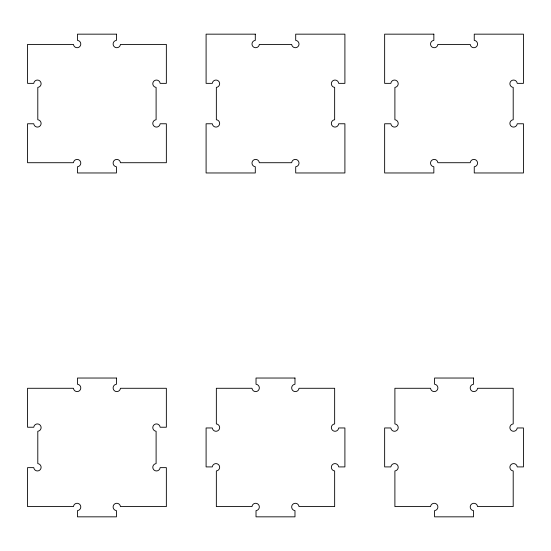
<?xml version="1.0" encoding="UTF-8"?>
<svg xmlns="http://www.w3.org/2000/svg" width="551" height="551" viewBox="0 0 551 551"><rect width="100%" height="100%" fill="white"/><g stroke="black" fill="none" stroke-linecap="round" stroke-linejoin="round"><path stroke-width="0.83" d="M116.426 34.162L77.477 34.162L77.477 40.395A3.671 3.671 0 0 1 80.783 44.17A3.671 3.671 0 0 1 77.236 47.717A3.671 3.671 0 0 1 73.462 44.411L27.55 44.411L27.55 83.359L33.783 83.359A3.671 3.671 0 0 1 37.558 80.06A3.671 3.671 0 0 1 41.105 83.607A3.671 3.671 0 0 1 37.799 87.382L37.799 119.753A3.671 3.671 0 0 1 41.105 123.527A3.671 3.671 0 0 1 37.558 127.074A3.671 3.671 0 0 1 33.783 123.768L27.55 123.768L27.55 162.717L73.462 162.717A3.671 3.671 0 0 1 77.236 159.411A3.671 3.671 0 0 1 80.783 162.958A3.671 3.671 0 0 1 77.477 166.733L77.477 172.966L116.426 172.966L116.426 166.733A3.671 3.671 0 0 1 113.12 162.958A3.671 3.671 0 0 1 116.667 159.411A3.671 3.671 0 0 1 120.442 162.717L166.354 162.717L166.354 123.768L160.121 123.768A3.671 3.671 0 0 1 156.346 127.074A3.671 3.671 0 0 1 152.799 123.527A3.671 3.671 0 0 1 156.105 119.753L156.105 87.382A3.671 3.671 0 0 1 152.799 83.607A3.671 3.671 0 0 1 156.346 80.06A3.671 3.671 0 0 1 160.121 83.359L166.354 83.359L166.354 44.411L120.442 44.411A3.671 3.671 0 0 1 116.667 47.717A3.671 3.671 0 0 1 113.12 44.17A3.671 3.671 0 0 1 116.426 40.395L116.426 34.162M255.299 34.162L206.095 34.162L206.095 83.359L212.335 83.359A3.671 3.671 0 0 1 216.102 80.06A3.671 3.671 0 0 1 219.649 83.607A3.671 3.671 0 0 1 216.35 87.382L216.35 119.753A3.671 3.671 0 0 1 219.649 123.527A3.671 3.671 0 0 1 216.102 127.074A3.671 3.671 0 0 1 212.335 123.768L206.095 123.768L206.095 172.966L255.299 172.966L255.299 166.733A3.671 3.671 0 0 1 251.993 162.958A3.671 3.671 0 0 1 255.54 159.411A3.671 3.671 0 0 1 259.314 162.717L291.686 162.717A3.671 3.671 0 0 1 295.46 159.411A3.671 3.671 0 0 1 299.007 162.958A3.671 3.671 0 0 1 295.701 166.733L295.701 172.966L344.905 172.966L344.905 123.768L338.665 123.768A3.671 3.671 0 0 1 334.898 127.074A3.671 3.671 0 0 1 331.351 123.527A3.671 3.671 0 0 1 334.65 119.753L334.65 87.382A3.671 3.671 0 0 1 331.351 83.607A3.671 3.671 0 0 1 334.898 80.06A3.671 3.671 0 0 1 338.665 83.359L344.905 83.359L344.905 34.162L295.701 34.162L295.701 40.395A3.671 3.671 0 0 1 299.007 44.17A3.671 3.671 0 0 1 295.46 47.717A3.671 3.671 0 0 1 291.686 44.411L259.314 44.411A3.671 3.671 0 0 1 255.54 47.717A3.671 3.671 0 0 1 251.993 44.17A3.671 3.671 0 0 1 255.299 40.395L255.299 34.162M433.844 34.162L384.646 34.162L384.646 83.359L390.879 83.359A3.671 3.671 0 0 1 394.654 80.06A3.671 3.671 0 0 1 398.201 83.607A3.671 3.671 0 0 1 394.895 87.382L394.895 119.753A3.671 3.671 0 0 1 398.201 123.527A3.671 3.671 0 0 1 394.654 127.074A3.671 3.671 0 0 1 390.879 123.768L384.646 123.768L384.646 172.966L433.844 172.966L433.844 166.733A3.671 3.671 0 0 1 430.538 162.958A3.671 3.671 0 0 1 434.085 159.411A3.671 3.671 0 0 1 437.859 162.717L470.237 162.717A3.671 3.671 0 0 1 474.005 159.411A3.671 3.671 0 0 1 477.552 162.958A3.671 3.671 0 0 1 474.253 166.733L474.253 172.966L523.45 172.966L523.45 123.768L517.217 123.768A3.671 3.671 0 0 1 513.442 127.074A3.671 3.671 0 0 1 509.895 123.527A3.671 3.671 0 0 1 513.201 119.753L513.201 87.382A3.671 3.671 0 0 1 509.895 83.607A3.671 3.671 0 0 1 513.442 80.06A3.671 3.671 0 0 1 517.217 83.359L523.45 83.359L523.45 34.162L474.253 34.162L474.253 40.395A3.671 3.671 0 0 1 477.552 44.17A3.671 3.671 0 0 1 474.005 47.717A3.671 3.671 0 0 1 470.237 44.411L437.859 44.411A3.671 3.671 0 0 1 434.085 47.717A3.671 3.671 0 0 1 430.538 44.17A3.671 3.671 0 0 1 433.844 40.395L433.844 34.162M116.426 378.034L77.477 378.034L77.477 384.267A3.671 3.671 0 0 1 80.783 388.042A3.671 3.671 0 0 1 77.236 391.589A3.671 3.671 0 0 1 73.462 388.283L27.55 388.283L27.55 427.232L33.783 427.232A3.671 3.671 0 0 1 37.558 423.926A3.671 3.671 0 0 1 41.105 427.473A3.671 3.671 0 0 1 37.799 431.247L37.799 463.618A3.671 3.671 0 0 1 41.105 467.393A3.671 3.671 0 0 1 37.558 470.94A3.671 3.671 0 0 1 33.783 467.641L27.55 467.641L27.55 506.589L73.462 506.589A3.671 3.671 0 0 1 77.236 503.283A3.671 3.671 0 0 1 80.783 506.83A3.671 3.671 0 0 1 77.477 510.605L77.477 516.838L116.426 516.838L116.426 510.605A3.671 3.671 0 0 1 113.12 506.83A3.671 3.671 0 0 1 116.667 503.283A3.671 3.671 0 0 1 120.442 506.589L166.354 506.589L166.354 467.641L160.121 467.641A3.671 3.671 0 0 1 156.346 470.94A3.671 3.671 0 0 1 152.799 467.393A3.671 3.671 0 0 1 156.105 463.618L156.105 431.247A3.671 3.671 0 0 1 152.799 427.473A3.671 3.671 0 0 1 156.346 423.926A3.671 3.671 0 0 1 160.121 427.232L166.354 427.232L166.354 388.283L120.442 388.283A3.671 3.671 0 0 1 116.667 391.589A3.671 3.671 0 0 1 113.12 388.042A3.671 3.671 0 0 1 116.426 384.267L116.426 378.034M294.978 378.034L256.022 378.034L256.022 384.267A3.671 3.671 0 0 1 259.328 388.042A3.671 3.671 0 0 1 255.781 391.589A3.671 3.671 0 0 1 252.007 388.283L216.35 388.283L216.35 423.946A3.671 3.671 0 0 1 219.649 427.721A3.671 3.671 0 0 1 216.102 431.268A3.671 3.671 0 0 1 212.335 427.962L206.095 427.962L206.095 466.911L212.335 466.911A3.671 3.671 0 0 1 216.102 463.605A3.671 3.671 0 0 1 219.649 467.152A3.671 3.671 0 0 1 216.35 470.926L216.35 506.589L252.007 506.589A3.671 3.671 0 0 1 255.781 503.283A3.671 3.671 0 0 1 259.328 506.83A3.671 3.671 0 0 1 256.022 510.605L256.022 516.838L294.978 516.838L294.978 510.605A3.671 3.671 0 0 1 291.672 506.83A3.671 3.671 0 0 1 295.219 503.283A3.671 3.671 0 0 1 298.993 506.589L334.65 506.589L334.65 470.926A3.671 3.671 0 0 1 331.351 467.152A3.671 3.671 0 0 1 334.898 463.605A3.671 3.671 0 0 1 338.665 466.911L344.905 466.911L344.905 427.962L338.665 427.962A3.671 3.671 0 0 1 334.898 431.268A3.671 3.671 0 0 1 331.351 427.721A3.671 3.671 0 0 1 334.65 423.946L334.65 388.283L298.993 388.283A3.671 3.671 0 0 1 295.219 391.589A3.671 3.671 0 0 1 291.672 388.042A3.671 3.671 0 0 1 294.978 384.267L294.978 378.034M473.523 378.034L434.574 378.034L434.574 384.267A3.671 3.671 0 0 1 437.88 388.042A3.671 3.671 0 0 1 434.333 391.589A3.671 3.671 0 0 1 430.558 388.283L394.895 388.283L394.895 423.946A3.671 3.671 0 0 1 398.201 427.721A3.671 3.671 0 0 1 394.654 431.268A3.671 3.671 0 0 1 390.879 427.962L384.646 427.962L384.646 466.911L390.879 466.911A3.671 3.671 0 0 1 394.654 463.605A3.671 3.671 0 0 1 398.201 467.152A3.671 3.671 0 0 1 394.895 470.926L394.895 506.589L430.558 506.589A3.671 3.671 0 0 1 434.333 503.283A3.671 3.671 0 0 1 437.88 506.83A3.671 3.671 0 0 1 434.574 510.605L434.574 516.838L473.523 516.838L473.523 510.605A3.671 3.671 0 0 1 470.217 506.83A3.671 3.671 0 0 1 473.764 503.283A3.671 3.671 0 0 1 477.538 506.589L513.201 506.589L513.201 470.926A3.671 3.671 0 0 1 509.895 467.152A3.671 3.671 0 0 1 513.442 463.605A3.671 3.671 0 0 1 517.217 466.911L523.45 466.911L523.45 427.962L517.217 427.962A3.671 3.671 0 0 1 513.442 431.268A3.671 3.671 0 0 1 509.895 427.721A3.671 3.671 0 0 1 513.201 423.946L513.201 388.283L477.538 388.283A3.671 3.671 0 0 1 473.764 391.589A3.671 3.671 0 0 1 470.217 388.042A3.671 3.671 0 0 1 473.523 384.267L473.523 378.034"/></g></svg>
